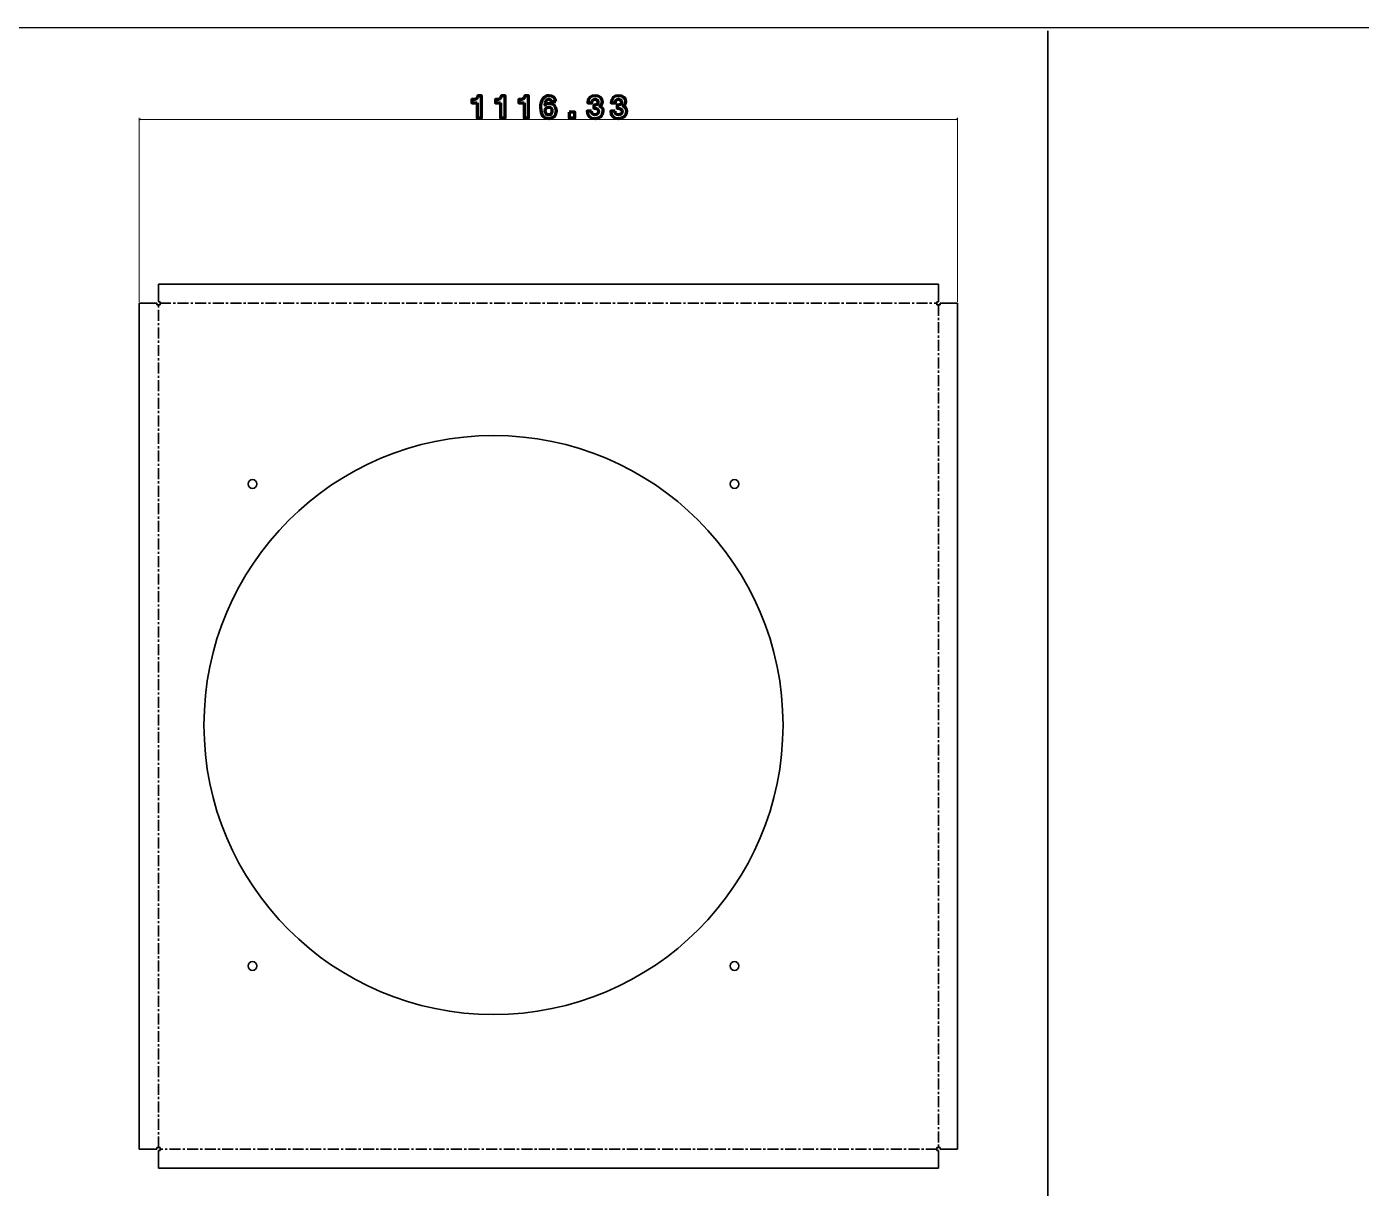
# Model space of a CAD drawing. Extents: x -10871 to 4979, y 1991 to 5869.
# Drawn here: x -6918 to -5097, y 3208 to 4793 of the extents above; entities that cross this region are included whole.
import ezdxf

# ---------------------------------------------------------------- set-up
doc = ezdxf.new("R2010")
doc.units = 0
doc.linetypes.add('AXES', pattern=[24, 15, -3, 3, -3])

msp = doc.modelspace()

# ---------------------------------------------------------------- linework, layer by layer
at = {"color": 7, "lineweight": 35}
for p, q in [((-10870.9, 4793.2), (4978.8, 4788.4)), ((-5524.3, 4787.5), (-5524.3, 2048)), ((-6737.8, 4442), (-5673.8, 4442)), ((-6737.8, 4418), (-6737.8, 4442)), ((-5673.8, 4418), (-5673.8, 4442)), ((-6764, 4415.9), (-6740, 4415.9)), ((-6764, 3261.9), (-6764, 4415.9)), ((-5671.6, 4415.9), (-5647.6, 4415.9)), ((-5647.6, 3261.9), (-5647.6, 4415.9)), ((-6764, 3261.9), (-6740, 3261.9)), ((-6737.8, 3235.7), (-6737.8, 3259.7)), ((-5673.8, 3235.7), (-5673.8, 3259.7)), ((-5671.6, 3261.9), (-5647.6, 3261.9)), ((-6737.8, 3235.7), (-5673.8, 3235.7))]:
    msp.add_line(p, q, dxfattribs=at)
at = {"color": 7, "lineweight": 13}
for p, q in [((-6764, 4417.9), (-6764, 4668.8)), ((-6764, 4666.8), (-5647.6, 4666.8)), ((-5647.6, 4417.9), (-5647.6, 4668.8))]:
    msp.add_line(p, q, dxfattribs=at)
at = {"color": 7, "lineweight": 35, "ltscale": 0.05}
for p, q in [((-6740, 4413.9), (-6740, 4415.9)), ((-6737.8, 4418), (-6735.8, 4418)), ((-5675.8, 4418), (-5673.8, 4418)), ((-5671.6, 4413.9), (-5671.6, 4415.9)), ((-6740, 3261.9), (-6740, 3263.9)), ((-6737.8, 3259.7), (-6735.8, 3259.7)), ((-5675.8, 3259.7), (-5673.8, 3259.7)), ((-5671.6, 3261.9), (-5671.6, 3263.9))]:
    msp.add_line(p, q, dxfattribs=at)
at = {"color": 7, "lineweight": 35, "ltscale": 0.104089}
for p, q in [((-6740, 4413.9), (-6735.8, 4413.9)), ((-6735.8, 4413.9), (-6735.8, 4418)), ((-5675.8, 4413.9), (-5675.8, 4418)), ((-5671.6, 4413.9), (-5675.8, 4413.9)), ((-6740, 3263.9), (-6735.8, 3263.9)), ((-5671.6, 3263.9), (-5675.8, 3263.9))]:
    msp.add_line(p, q, dxfattribs=at)
at = {"color": 1, "linetype": 'AXES', "lineweight": 35}
for p, q in [((-6737.9, 3263.9), (-6737.9, 4413.9)), ((-6735.8, 4416), (-5675.8, 4416)), ((-5673.7, 4413.9), (-5673.7, 3263.9)), ((-5675.8, 3261.8), (-6735.8, 3261.8))]:
    msp.add_line(p, q, dxfattribs=at)
at = {"color": 7, "lineweight": 35, "ltscale": 0.104083}
for p, q in [((-6735.8, 3259.7), (-6735.8, 3263.9)), ((-5675.8, 3259.7), (-5675.8, 3263.9))]:
    msp.add_line(p, q, dxfattribs=at)
at = {"color": 7, "lineweight": 70}
for points in [[(-6303.1, 4689.5), (-6303.1, 4668.8), (-6297.1, 4668.8), (-6297.1, 4699), (-6302, 4699), (-6302.7, 4696.4), (-6304.2, 4694.8), (-6306.6, 4693.9), (-6310, 4693.7), (-6310.3, 4693.7), (-6310.3, 4689.5)], [(-6271.1, 4689.5), (-6271.1, 4668.8), (-6265.1, 4668.8), (-6265.1, 4699), (-6269.9, 4699), (-6270.7, 4696.4), (-6272.2, 4694.8), (-6274.6, 4693.9), (-6278, 4693.7), (-6278.3, 4693.7), (-6278.3, 4689.5)], [(-6239, 4689.5), (-6239, 4668.8), (-6233.1, 4668.8), (-6233.1, 4699), (-6237.9, 4699), (-6238.6, 4696.4), (-6240.2, 4694.8), (-6242.6, 4693.9), (-6245.9, 4693.7), (-6246.2, 4693.7), (-6246.2, 4689.5)], [(-6195.6, 4691.3), (-6196.5, 4694.4), (-6198.3, 4696.9), (-6201.1, 4698.5), (-6204.8, 4699), (-6207.5, 4698.7), (-6209.9, 4697.9), (-6211.9, 4696.6), (-6213.6, 4694.8), (-6215, 4692.5), (-6215.9, 4689.8), (-6216.5, 4686.5), (-6216.7, 4682.8), (-6216, 4676.3), (-6213.8, 4671.7), (-6210.3, 4668.8), (-6205.4, 4667.9), (-6201.1, 4668.7), (-6197.8, 4670.8), (-6195.6, 4674.2), (-6194.8, 4678.5), (-6195.6, 4682.6), (-6197.5, 4685.7), (-6200.6, 4687.7), (-6204.6, 4688.4), (-6207.9, 4687.9), (-6210.4, 4686.3), (-6210, 4689.8), (-6209, 4692.2), (-6207.5, 4693.7), (-6205.5, 4694.2), (-6202.9, 4693.4), (-6201.8, 4691.3)], [(-6147, 4678), (-6152.8, 4678), (-6152.8, 4677.9), (-6152.1, 4673.6), (-6150.1, 4670.5), (-6146.8, 4668.6), (-6142.2, 4667.9), (-6137.6, 4668.7), (-6134.1, 4670.6), (-6131.9, 4673.7), (-6131.1, 4677.8), (-6131.4, 4680.1), (-6132.3, 4682), (-6133.8, 4683.6), (-6135.8, 4684.8), (-6133.1, 4687.3), (-6132.2, 4690.8), (-6132.8, 4694.1), (-6134.8, 4696.7), (-6137.9, 4698.4), (-6142.1, 4699), (-6146.3, 4698.3), (-6149.5, 4696.5), (-6151.5, 4693.4), (-6152.2, 4689.4), (-6146.5, 4689.4), (-6146.5, 4689.6), (-6146.2, 4691.6), (-6145.4, 4693), (-6144.1, 4693.9), (-6142.3, 4694.2), (-6140.7, 4693.9), (-6139.4, 4693.1), (-6138.6, 4691.9), (-6138.3, 4690.4), (-6138.6, 4688.5), (-6139.6, 4687.2), (-6141.2, 4686.4), (-6143.5, 4686.2), (-6144.1, 4686.2), (-6144.1, 4682), (-6143.4, 4682), (-6140.8, 4681.7), (-6139, 4680.9), (-6137.9, 4679.5), (-6137.5, 4677.5), (-6137.8, 4675.5), (-6138.7, 4674.1), (-6140.3, 4673.2), (-6142.4, 4672.9), (-6144.4, 4673.2), (-6145.8, 4674.2), (-6146.7, 4675.8)], [(-6115, 4678), (-6120.8, 4678), (-6120.8, 4677.9), (-6120.1, 4673.6), (-6118.1, 4670.5), (-6114.7, 4668.6), (-6110.2, 4667.9), (-6105.6, 4668.7), (-6102.1, 4670.6), (-6099.9, 4673.7), (-6099.1, 4677.8), (-6099.4, 4680.1), (-6100.3, 4682), (-6101.8, 4683.6), (-6103.8, 4684.8), (-6101, 4687.3), (-6100.1, 4690.8), (-6100.8, 4694.1), (-6102.8, 4696.7), (-6105.9, 4698.4), (-6110, 4699), (-6114.3, 4698.3), (-6117.5, 4696.5), (-6119.5, 4693.4), (-6120.1, 4689.4), (-6114.4, 4689.4), (-6114.4, 4689.6), (-6114.2, 4691.6), (-6113.4, 4693), (-6112.1, 4693.9), (-6110.3, 4694.2), (-6108.6, 4693.9), (-6107.4, 4693.1), (-6106.6, 4691.9), (-6106.3, 4690.4), (-6106.6, 4688.5), (-6107.6, 4687.2), (-6109.2, 4686.4), (-6111.5, 4686.2), (-6112.1, 4686.2), (-6112.1, 4682), (-6111.4, 4682), (-6108.8, 4681.7), (-6107, 4680.9), (-6105.8, 4679.5), (-6105.4, 4677.5), (-6105.8, 4675.5), (-6106.7, 4674.1), (-6108.3, 4673.2), (-6110.4, 4672.9), (-6112.4, 4673.2), (-6113.8, 4674.2), (-6114.7, 4675.8)], [(-6205.9, 4683.5), (-6203.8, 4683.2), (-6202.3, 4682.2), (-6201.3, 4680.6), (-6201, 4678.4), (-6201.3, 4676), (-6202.2, 4674.2), (-6203.6, 4673.1), (-6205.4, 4672.8), (-6207.5, 4673.1), (-6209, 4674.2), (-6210, 4676), (-6210.3, 4678.4), (-6210, 4680.5), (-6209.1, 4682.1), (-6207.7, 4683.1)], [(-6177.7, 4676.8), (-6177.7, 4668.8), (-6169.8, 4668.8), (-6169.8, 4676.8)]]:
    msp.add_lwpolyline(points, close=True, dxfattribs=at)
at = {"color": 7, "lineweight": 13}
for points in [[(-6762, 4667.3), (-6764, 4666.8), (-6762, 4666.3)], [(-5649.6, 4666.3), (-5647.6, 4666.8), (-5649.6, 4667.3)]]:
    msp.add_lwpolyline(points, dxfattribs=at)
at = {"color": 7, "lineweight": 35}
for centre, radius in [((-6280.8, 3840.4), 395), ((-6609.6, 4169.2), 6), ((-5952, 4169.2), 6), ((-6609.6, 3511.6), 6), ((-5952, 3511.6), 6)]:
    msp.add_circle(centre, radius, dxfattribs=at)

doc.saveas('drawing.dxf')
